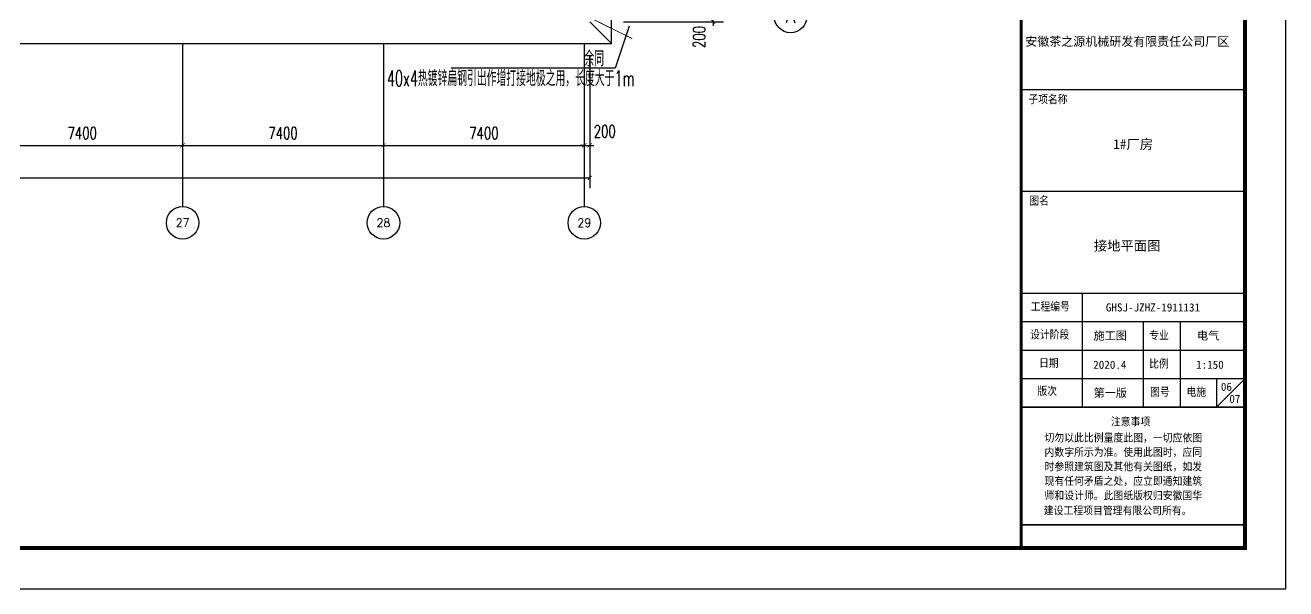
# Model space of a CAD drawing. Extents: x 1751103 to 2598738, y -609732 to 659428.
# Drawn here: x 2294448 to 2340895, y -260180 to -239417 of the extents above; entities that cross this region are included whole.
import ezdxf
from ezdxf.enums import TextEntityAlignment as Align

# ---------------------------------------------------------------- set-up
doc = ezdxf.new("R2010")
doc.units = 0
doc.header["$LTSCALE"] = 1000
doc.header["$MEASUREMENT"] = 0
doc.linetypes.add('CENTER2', pattern=[1.14, 0.75, -0.13, 0.13, -0.13])
doc.layers.get('0').update_dxf_attribs({"linetype": 'CONTINUOUS'})
doc.layers.get('DEFPOINTS').update_dxf_attribs({"linetype": 'CONTINUOUS'})
for name, color, linetype in [('1', 7, 'CONTINUOUS'), ('AXIS', 3, 'CONTINUOUS'), ('AXIS_TEXT', 7, 'CONTINUOUS'), ('GROUND', 2, 'CONTINUOUS'), ('PP-PM-TK', 7, 'CONTINUOUS'), ('PUB_TEXT', 7, 'CONTINUOUS'), ('PUB_TITLE', 4, 'CONTINUOUS'), ('TEL_LEAD', 3, 'CONTINUOUS'), ('WIRE-接地', 4, 'CONTINUOUS'), ('WIRE-照明', 1, 'CONTINUOUS')]:
    doc.layers.add(name, color=color, linetype=linetype)
doc.styles.add('-黑体', font='simhei.ttf', dxfattribs={"width": 0.8})
doc.styles.add('_TCH_AXIS', font='COMPLEX', dxfattribs={"bigfont": 'GBCBIG'})
doc.styles.add('COMPLEX', font='COMPLEX')
doc.styles.add('DIM_FONT', font='SIMPLEX', dxfattribs={"width": 0.7, "bigfont": 'GBCBIG'})
doc.styles.add('STY53', font='COMPLEX', dxfattribs={"width": 0.6, "bigfont": 'HZTXT'})
doc.styles.add('TQ', font='txt.shx', dxfattribs={"width": 0.8, "bigfont": 'hztxt.shx'})
doc.dimstyles.new('DIMN150', dxfattribs={"dimscale": 1.5, "dimtxt": 300, "dimasz": 100, "dimexe": 250, "dimexo": 300, "dimgap": 150, "dimtad": 1, "dimdec": 0, "dimzin": 0, "dimtxsty": 'DIM_FONT', "dimblk": 'ARCHTICK', "dimcen": 0.09, "dimclrt": 7, "dimazin": 3, "dimtfac": 1, "dimtdec": 0, "dimtix": 1, "dimtmove": 0, "dimatfit": 3, "dimtolj": 1, "dimtzin": 0})

# ---------------------------------------------------------------- blocks, each defined once
blk = doc.blocks.new('_AXISO')
blk.add_circle((0, 0), 0.5)
at = {"layer": 'AXIS_TEXT', "style": 'COMPLEX', "width": 1.041667}
blk.add_attdef('A', text='', height=0.56, dxfattribs=at).set_placement((-0.25, -0.28), (0.25, -0.28), align=Align.FIT)
blk = doc.blocks.new('_ARCHTICK')
at = {"color": 0, "linetype": 'BYBLOCK', "const_width": 0.15}
blk.add_lwpolyline([(-0.5, -0.5), (0.5, 0.5)], dxfattribs=at)
blk = doc.blocks.new('*D46')
at = {"layer": 'AXIS', "color": 0}
for p, q in [((2107648, 43042), (2107648, 38167)), ((2315248, 43042), (2315248, 38167)), ((2107648, 38542), (2315248, 38542))]:
    blk.add_line(p, q, dxfattribs=at)
at = {"layer": 'DEFPOINTS', "color": 0}
for p in [(2107648, 43492), (2315248, 43492), (2315248, 38542)]:
    blk.add_point(p, dxfattribs=at)
at = {"layer": 'AXIS', "color": 0, "xscale": 150, "yscale": 150, "zscale": 150, "rotation": 180}
blk.add_blockref('_ARCHTICK', (2107648, 38542), dxfattribs=at)
at = {"layer": 'AXIS', "color": 0, "xscale": 150, "yscale": 150, "zscale": 150}
blk.add_blockref('_ARCHTICK', (2315248, 38542), dxfattribs=at)
at = {"layer": 'AXIS', "color": 7, "insert": (2211448, 38992), "char_height": 450, "attachment_point": 5, "style": 'DIM_FONT'}
blk.add_mtext('\\A1;207600', dxfattribs=at)
blk = doc.blocks.new('*D73')
at = {"layer": 'AXIS', "color": 0}
for p, q in [((2292848, 43042), (2292848, 39367)), ((2300248, 43042), (2300248, 39367)), ((2292848, 39742), (2300248, 39742))]:
    blk.add_line(p, q, dxfattribs=at)
at = {"layer": 'DEFPOINTS', "color": 0}
for p in [(2292848, 43492), (2300248, 43492), (2300248, 39742)]:
    blk.add_point(p, dxfattribs=at)
at = {"layer": 'AXIS', "color": 0, "xscale": 150, "yscale": 150, "zscale": 150, "rotation": 180}
blk.add_blockref('_ARCHTICK', (2292848, 39742), dxfattribs=at)
at = {"layer": 'AXIS', "color": 0, "xscale": 150, "yscale": 150, "zscale": 150}
blk.add_blockref('_ARCHTICK', (2300248, 39742), dxfattribs=at)
at = {"layer": 'AXIS', "color": 7, "insert": (2296548, 40192), "char_height": 450, "attachment_point": 5, "style": 'DIM_FONT'}
blk.add_mtext('\\A1;7400', dxfattribs=at)
blk = doc.blocks.new('*D74')
at = {"layer": 'AXIS', "color": 0}
for p, q in [((2300248, 43042), (2300248, 39367)), ((2307648, 43042), (2307648, 39367)), ((2300248, 39742), (2307648, 39742))]:
    blk.add_line(p, q, dxfattribs=at)
at = {"layer": 'DEFPOINTS', "color": 0}
for p in [(2300248, 43492), (2307648, 43492), (2307648, 39742)]:
    blk.add_point(p, dxfattribs=at)
at = {"layer": 'AXIS', "color": 0, "xscale": 150, "yscale": 150, "zscale": 150, "rotation": 180}
blk.add_blockref('_ARCHTICK', (2300248, 39742), dxfattribs=at)
at = {"layer": 'AXIS', "color": 0, "xscale": 150, "yscale": 150, "zscale": 150}
blk.add_blockref('_ARCHTICK', (2307648, 39742), dxfattribs=at)
at = {"layer": 'AXIS', "color": 7, "insert": (2303948, 40192), "char_height": 450, "attachment_point": 5, "style": 'DIM_FONT'}
blk.add_mtext('\\A1;7400', dxfattribs=at)
blk = doc.blocks.new('*D75')
at = {"layer": 'AXIS', "color": 0}
for p, q in [((2307648, 43042), (2307648, 39367)), ((2315048, 43042), (2315048, 39367)), ((2307648, 39742), (2315048, 39742))]:
    blk.add_line(p, q, dxfattribs=at)
at = {"layer": 'DEFPOINTS', "color": 0}
for p in [(2307648, 43492), (2315048, 43492), (2315048, 39742)]:
    blk.add_point(p, dxfattribs=at)
at = {"layer": 'AXIS', "color": 0, "xscale": 150, "yscale": 150, "zscale": 150, "rotation": 180}
blk.add_blockref('_ARCHTICK', (2307648, 39742), dxfattribs=at)
at = {"layer": 'AXIS', "color": 0, "xscale": 150, "yscale": 150, "zscale": 150}
blk.add_blockref('_ARCHTICK', (2315048, 39742), dxfattribs=at)
at = {"layer": 'AXIS', "color": 7, "insert": (2311348, 40192), "char_height": 450, "attachment_point": 5, "style": 'DIM_FONT'}
blk.add_mtext('\\A1;7400', dxfattribs=at)
blk = doc.blocks.new('*D76')
at = {"layer": 'AXIS', "color": 0}
for p, q in [((2315048, 43042), (2315048, 39367)), ((2315248, 43042), (2315248, 39367)), ((2315048, 39742), (2314898, 39742)), ((2315048, 39742), (2315248, 39742)), ((2315248, 39742), (2315398, 39742))]:
    blk.add_line(p, q, dxfattribs=at)
at = {"layer": 'DEFPOINTS', "color": 0}
for p in [(2315048, 43492), (2315248, 43492), (2315248, 39742)]:
    blk.add_point(p, dxfattribs=at)
at = {"layer": 'AXIS', "color": 0, "xscale": 150, "yscale": 150, "zscale": 150}
blk.add_blockref('_ARCHTICK', (2315048, 39742), dxfattribs=at)
at = {"layer": 'AXIS', "color": 0, "xscale": 150, "yscale": 150, "zscale": 150, "rotation": 180}
blk.add_blockref('_ARCHTICK', (2315248, 39742), dxfattribs=at)
at = {"layer": 'AXIS', "color": 7, "insert": (2315803, 40259), "char_height": 450, "attachment_point": 5, "style": 'DIM_FONT'}
blk.add_mtext('\\A1;200', dxfattribs=at)
blk = doc.blocks.new('*D78')
at = {"layer": 'AXIS', "color": 0}
for p, q in [((2319798, 44492), (2319798, 44642)), ((2316498, 44492), (2320173, 44492)), ((2316498, 44292), (2320173, 44292)), ((2319798, 44292), (2319798, 44492)), ((2319798, 44292), (2319798, 44142))]:
    blk.add_line(p, q, dxfattribs=at)
at = {"layer": 'DEFPOINTS', "color": 0}
for p in [(2316048, 44492), (2316048, 44292), (2319798, 44492)]:
    blk.add_point(p, dxfattribs=at)
at = {"layer": 'AXIS', "color": 0, "xscale": 150, "yscale": 150, "zscale": 150}
for p, rotation in [((2319798, 44492), 270), ((2319798, 44292), 90)]:
    blk.add_blockref('_ARCHTICK', p, dxfattribs=dict(at, rotation=rotation))
at = {"layer": 'AXIS', "color": 7, "insert": (2319280, 43737), "char_height": 450, "attachment_point": 5, "rotation": 90, "style": 'DIM_FONT'}
blk.add_mtext('\\A1;200', dxfattribs=at)
blk = doc.blocks.new('得')
at = {"layer": '1'}
for p, q in [((2331145, -241784), (2339395, -241784)), ((2331145, -245534), (2339395, -245534))]:
    blk.add_line(p, q, dxfattribs=at)
at = {"layer": '1', "color": 4}
for p, q in [((2331145, -249284), (2339395, -249284)), ((2333394, -249284), (2333394, -253484)), ((2331145, -250334), (2339395, -250334)), ((2335645, -250334), (2335645, -253484)), ((2337001, -250334), (2337001, -253484)), ((2331145, -251384), (2339395, -251384)), ((2331145, -252434), (2339395, -252434)), ((2339395, -252434), (2338345, -253484)), ((2338345, -252434), (2338345, -253484))]:
    blk.add_line(p, q, dxfattribs=at)
at = {"layer": '1', "color": 4, "const_width": 60}
blk.add_lwpolyline([(2331145, -253484), (2339395, -253484)], dxfattribs=at)
at = {"layer": 'PP-PM-TK', "color": 4}
for points, const_width in [([(2331145, -172580), (2331145, -258680)], 105), ([(2331145, -257822), (2339395, -257822)], 60)]:
    blk.add_lwpolyline(points, dxfattribs=dict(at, const_width=const_width))
at = {"layer": 'PUB_TEXT', "color": 2, "style": 'TQ'}
for s, height, p in [('子项名称', 300, (2331413, -242322)), ('图名', 300, (2331449, -246062)), ('工程编号', 300, (2331496, -249960)), ('设计阶段', 300, (2331475, -250989)), ('专业', 300, (2335862, -251014)), ('日期', 300, (2331803, -252039)), ('比例', 300, (2335862, -252064)), ('版次', 300, (2331744, -253069)), ('图号', 300, (2335896, -253103)), ('电施', 300, (2337239, -253104)), ('注意事项', 290.4, (2334450, -254192)), ('切勿以此比例量度此图，一切应依图', 290.4, (2332004, -254786)), ('内数字所示为准。使用此图时，应同', 290.4, (2332004, -255317)), ('时参照建筑图及其他有关图纸，如发', 290.4, (2332004, -255849)), ('现有任何矛盾之处，应立即通知建筑', 290.4, (2332004, -256382)), ('师和设计师。此图纸版权归安徽国华', 290.4, (2332004, -256914)), ('建设工程项目管理有限公司所有。', 290.4, (2331977, -257468))]:
    blk.add_text(s, height=height, dxfattribs=at).set_placement(p)
at = {"layer": 'PUB_TITLE', "color": 255, "style": '-黑体'}
for s, height, p in [('安徽茶之源机械研发有限责任公司厂区', 324, (2331296, -240180)), ('1#厂房', 360, (2334534, -243983)), ('GHSJ-JZHZ-1911131', 300, (2334266, -249964)), ('施工图', 300, (2333810, -251004)), ('电气', 300, (2337624, -251004)), ('2020.4', 300, (2333799, -252076)), ('1:150', 300, (2337589, -252074)), ('第一版', 300, (2333816, -253114)), ('07', 300, (2338814, -253332))]:
    blk.add_text(s, height=height, dxfattribs=at).set_placement(p)
blk = doc.blocks.new('W2')
at = {"layer": 'AXIS', "color": 8}
for p, q in [((2300247.9, 43491.5), (2300247.9, 37491.5)), ((2307647.9, 43491.5), (2307647.9, 37491.5)), ((2315047.9, 43491.5), (2315047.9, 37491.5))]:
    blk.add_line(p, q, dxfattribs=at)
at = {"layer": 'GROUND', "color": 8}
for p, q in [((2316047.9, 43491.5), (2316047.9, 50691.5)), ((2315247.9, 44291.5), (2316047.9, 43491.5)), ((2203147.9, 43491.5), (2316047.9, 43491.5))]:
    blk.add_line(p, q, dxfattribs=at)
at = {"layer": 'AXIS', "color": 8}
ref = blk.add_blockref('_AXISO', (2322647.9, 44491.5), dxfattribs=dict(at, xscale=1200, yscale=1200, zscale=1200))
ref.add_attrib('A', 'A', dxfattribs={"layer": 'AXIS_TEXT', "color": 8, "height": 468.8, "style": '_TCH_AXIS', "width": 0.888889}).set_placement((2322469.3, 44257.2), (2322826.4, 44257.2), align=Align.FIT)
ref = blk.add_blockref('_AXISO', (2300247.9, 36891.5), dxfattribs=dict(at, xscale=1200, yscale=1200, zscale=1200))
ref.add_attrib('A', '27', dxfattribs={"layer": 'AXIS_TEXT', "color": 8, "height": 314.9, "style": '_TCH_AXIS'}).set_placement((2299993, 36734.1), (2300502.8, 36734.1), align=Align.FIT)
ref = blk.add_blockref('_AXISO', (2307647.9, 36891.5), dxfattribs=dict(at, xscale=1200, yscale=1200, zscale=1200))
ref.add_attrib('A', '28', dxfattribs={"layer": 'AXIS_TEXT', "color": 8, "height": 314.9, "style": '_TCH_AXIS'}).set_placement((2307393, 36734.1), (2307902.8, 36734.1), align=Align.FIT)
ref = blk.add_blockref('_AXISO', (2315047.9, 36891.5), dxfattribs=dict(at, xscale=1200, yscale=1200, zscale=1200))
ref.add_attrib('A', '29', dxfattribs={"layer": 'AXIS_TEXT', "color": 8, "height": 321.04, "style": '_TCH_AXIS', "width": 0.970588}).set_placement((2314795.6, 36731), (2315300.1, 36731), align=Align.FIT)
for base, p1, p2, angle, picture, middle in [((2319797.9, 44491.5), (2316047.9, 44291.5), (2316047.9, 44491.5), 90, '*D78', (2319280.4, 43736.5)), ((2315247.9, 39741.5), (2315047.9, 43491.5), (2315247.9, 43491.5), 0, '*D76', (2315802.9, 40259))]:
    dim = blk.add_linear_dim(base=base, p1=p1, p2=p2, angle=angle, dimstyle='DIMN150', dxfattribs=at)
    dim.commit()
    dim.dimension.update_dxf_attribs({"geometry": picture, "text_midpoint": middle, "dimtype": 161})
for p1, p2, distance, picture, middle in [((2107647.9, 43491.5), (2315247.9, 43491.5), -4950, '*D46', (2211447.9, 38991.5)), ((2292847.9, 43491.5), (2300247.9, 43491.5), -3750, '*D73', (2296547.9, 40191.5)), ((2300247.9, 43491.5), (2307647.9, 43491.5), -3750, '*D74', (2303947.9, 40191.5)), ((2307647.9, 43491.5), (2315047.9, 43491.5), -3750, '*D75', (2311347.9, 40191.5))]:
    dim = blk.add_aligned_dim(p1=p1, p2=p2, distance=distance, dimstyle='DIMN150', dxfattribs=at)
    dim.commit()
    dim.dimension.update_dxf_attribs({"geometry": picture, "text_midpoint": middle})

msp = doc.modelspace()

# ---------------------------------------------------------------- linework, layer by layer
at = {"layer": 'PUB_TITLE'}
msp.add_lwpolyline([(2088595, -260180), (2340895, -260180), (2340895, -171080), (2088595, -171080)], close=True, dxfattribs=at)
at = {"layer": 'PUB_TITLE', "const_width": 150}
msp.add_lwpolyline([(2092345, -258680), (2339395, -258680), (2339395, -172580), (2092345, -172580)], close=True, dxfattribs=at)
at = {"layer": 'TEL_LEAD'}
for p, q in [((2316704, -239455), (2316187, -241001)), ((2316187, -241001), (2310147, -241001))]:
    msp.add_line(p, q, dxfattribs=at)
at = {"layer": 'WIRE-接地', "linetype": 'CENTER2', "const_width": 30}
msp.add_lwpolyline([(2316813, -239910), (2315139, -239084)], dxfattribs=at)

# ---------------------------------------------------------------- block references
for name, p in [('得', (0, 0)), ('W2', (0, -283585))]:
    msp.add_blockref(name, p)

# ---------------------------------------------------------------- texts
at = {"layer": 'PUB_TITLE', "color": 6, "style": '-黑体'}
for s, height, p in [('接地平面图', 360, (2333822, -247720)), ('06', 300, (2338503, -252887))]:
    msp.add_text(s, height=height, dxfattribs=at).set_placement(p)
at = {"layer": 'WIRE-照明', "color": 3, "linetype": 'CONTINUOUS', "style": 'STY53', "width": 0.6}
for s, p in [('余同', (2315051, -240936)), ('40x4热镀锌扁钢引出作增打接地极之用，长度大于1m', (2307778, -241662))]:
    msp.add_text(s, height=574.8, dxfattribs=at).set_placement(p)

doc.saveas('drawing.dxf')
